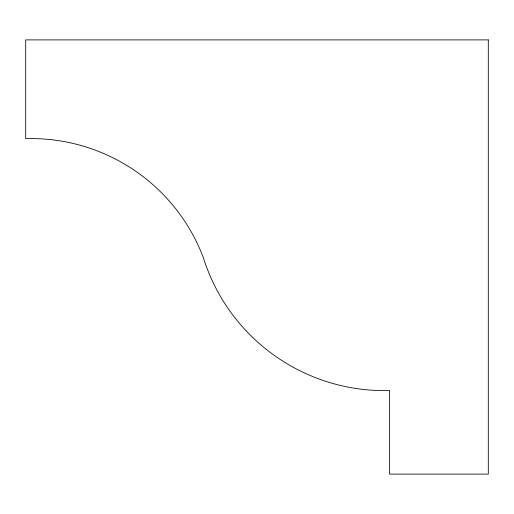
<?xml version="1.0" encoding="UTF-8"?>
<svg xmlns="http://www.w3.org/2000/svg" width="514" height="514" viewBox="0 0 514 514"><rect width="100%" height="100%" fill="white"/><g stroke="black" fill="none" stroke-linecap="round" stroke-linejoin="round"><path stroke-width="0.77" d="M488.3 39.893L25.7 39.893L25.7 138.639A184.372 184.372 0 0 1 203.139 257.058A189.814 189.814 0 0 0 389.554 390.544L389.554 474.107L488.3 474.107L488.3 39.893"/></g></svg>
